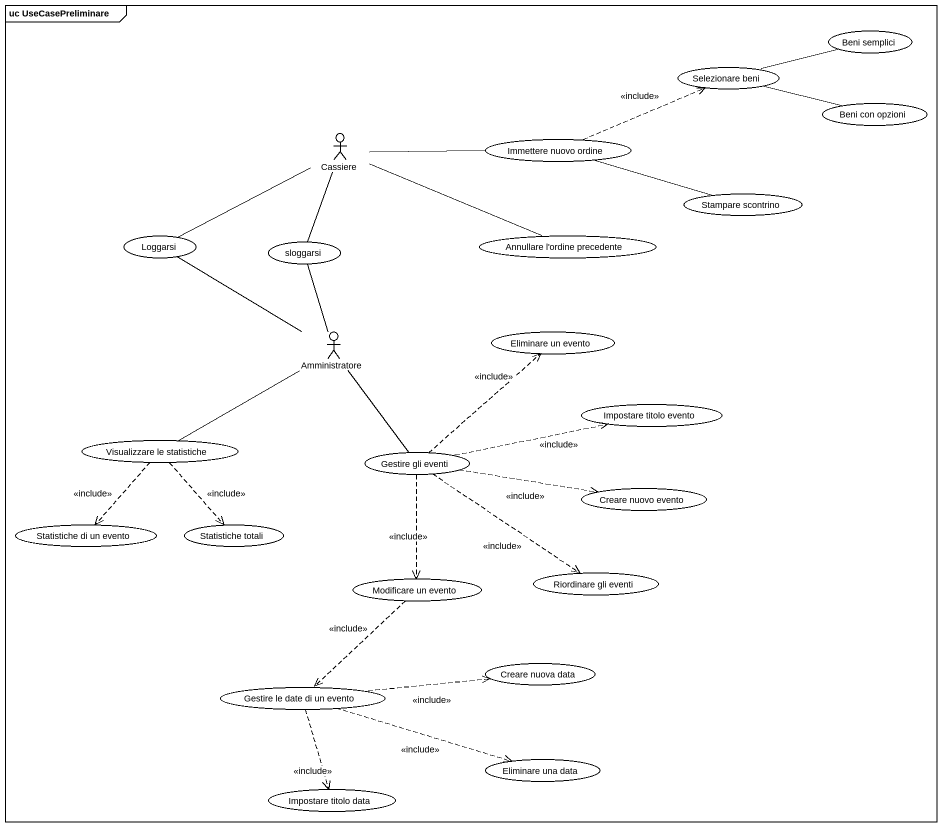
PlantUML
@startuml
mainframe uc UseCasePreliminare
usecase "Beni semplici" as Beni_semplici
usecase "Selezionare beni" as Selezionare_beni
usecase "Beni con opzioni" as Beni_con_opzioni
actor Cassiere
usecase "Immettere nuovo ordine" as Immettere_nuovo_ordine
usecase "Stampare scontrino" as Stampare_scontrino
usecase Loggarsi
usecase sloggarsi
usecase "Annullare l'ordine precedente" as Annullare_l_ordine
actor Amministratore
usecase "Eliminare un evento" as Eliminare_un_evento
usecase "Impostare titolo evento" as Impostare_titolo_evento
usecase "Visualizzare le statistiche" as Visualizzare_le_statistiche
usecase "Gestire gli eventi" as Gestire_gli_eventi
usecase "Creare nuovo evento" as Creare_nuovo_evento
usecase "Statistiche di un evento" as Statistiche_di_un_evento
usecase "Statistiche totali" as Statistiche_totali
usecase "Riordinare gli eventi" as Riordinare_gli_eventi
usecase "Modificare un evento" as Modificare_un_evento
usecase "Gestire le date di un evento" as Gestire_le_date_di_un_evento
usecase "Creare nuova data" as Creare_nuova_data
usecase "Eliminare una data" as Eliminare_una_data
usecase "Impostare titolo data" as Impostare_titolo_data
Beni_semplici -left- Selezionare_beni
Beni_con_opzioni -left- Selezionare_beni
Immettere_nuovo_ordine .right.> Selezionare_beni : <<include>>
Immettere_nuovo_ordine -left- Cassiere
Stampare_scontrino -left- Immettere_nuovo_ordine
Loggarsi -right- Cassiere
sloggarsi -up- Cassiere
sloggarsi -- Amministratore
Annullare_l_ordine -left- Cassiere
Amministratore -up- Loggarsi
Visualizzare_le_statistiche -right- Amministratore
Visualizzare_le_statistiche ..> Statistiche_di_un_evento : <<include>>
Visualizzare_le_statistiche ..> Statistiche_totali : <<include>>
Gestire_gli_eventi -up- Amministratore
Gestire_gli_eventi .up.> Eliminare_un_evento : <<include>>
Gestire_gli_eventi .right.> Impostare_titolo_evento : <<include>>
Gestire_gli_eventi .right.> Creare_nuovo_evento : <<include>>
Gestire_gli_eventi ..> Riordinare_gli_eventi : <<include>>
Gestire_gli_eventi ..> Modificare_un_evento : <<include>>
Modificare_un_evento ..> Gestire_le_date_di_un_evento : <<include>>
Gestire_le_date_di_un_evento .right.> Creare_nuova_data : <<include>>
Gestire_le_date_di_un_evento .right.> Eliminare_una_data : <<include>>
Gestire_le_date_di_un_evento ..> Impostare_titolo_data : <<include>>
@enduml
